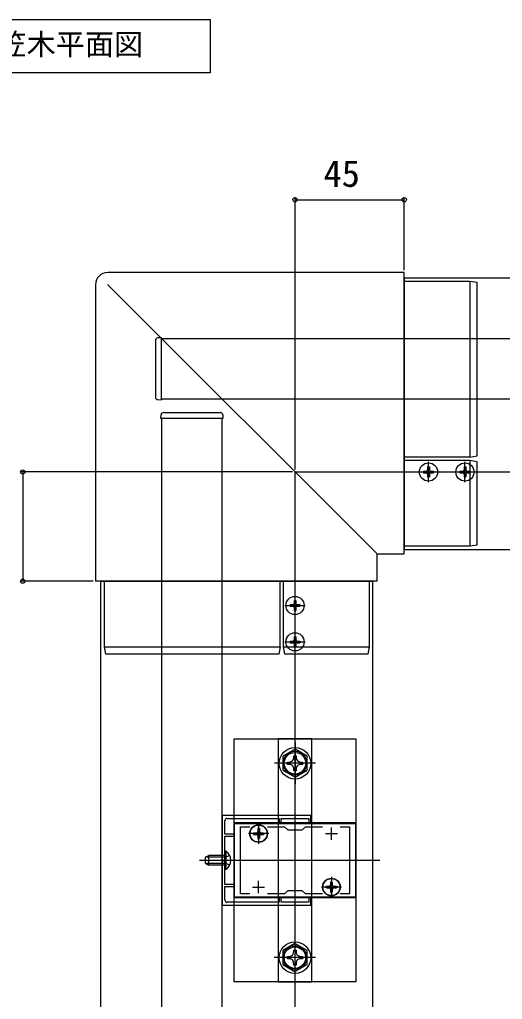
# Model space of a CAD drawing. Units: millimetres, scale not verified. Extents: x -875 to 875, y -1300 to 1292.
# Drawn here: x -53.5 to 145.4, y 262 to 665.6 of the extents above; entities that cross this region are included whole.
import ezdxf
from ezdxf.enums import TextEntityAlignment as Align

# ---------------------------------------------------------------- set-up
doc = ezdxf.new("R2010")
doc.units = ezdxf.units.MM
doc.header["$LTSCALE"] = 8
for name, color, linetype in [('0-1_USER1', 3, 'Continuous'), ('0-2_YKK_11', 7, 'Continuous'), ('0-3_YKK_12', 2, 'Continuous'), ('0-4_YKK_13', 4, 'Continuous'), ('0-5_YKK_D', 6, 'Continuous'), ('0-7_YSS_K', 3, 'Continuous')]:
    doc.layers.add(name, color=color, linetype=linetype)
doc.styles.add('ＭＳ ゴシック', font='')
doc.styles.get('ＭＳ ゴシック').set_extended_font_data('MS Gothic')

msp = doc.modelspace()

# ---------------------------------------------------------------- linework, layer by layer
at = {"layer": '0-1_USER1'}
msp.add_lwpolyline([(-64.95, 651.621), (-64.95, 665.621), (25.101, 665.621), (25.101, 643.739), (-64.95, 643.739)], close=True, dxfattribs=at)
at = {"layer": '0-2_YKK_11'}
for p, q in [((45, 327.753), (45, 332.753)), ((75, 327.753), (75, 332.753)), ((42.5, 330.253), (47.5, 330.253)), ((72.5, 330.253), (77.5, 330.253)), ((42.5, 308.253), (47.5, 308.253)), ((45, 305.753), (45, 310.753)), ((72.5, 308.253), (77.5, 308.253)), ((75, 305.753), (75, 310.753))]:
    msp.add_line(p, q, dxfattribs=at)
for points in [[(30, 337.753), (30, 300.753), (66.5, 300.753), (66.5, 303.953), (65.7, 303.953), (65.7, 301.953), (60.458, 301.953), (60.275, 301.833), (59.725, 301.833), (59.542, 301.953), (54.3, 301.953), (54.3, 303.953), (53.5, 303.953), (53.5, 301.953), (32.1, 301.953)], [(32.1, 336.553), (53.5, 336.553), (53.5, 334.553), (54.3, 334.553), (54.3, 336.553), (59.542, 336.553), (59.725, 336.673), (60.275, 336.673), (60.458, 336.553), (65.7, 336.553), (65.7, 334.553), (66.5, 334.553), (66.5, 337.753), (30, 337.753)], [(31.1, 302.953), (31.1, 308.453), (35, 308.453), (35, 309.253), (31.1, 309.253), (31.1, 318.795), (30.98, 318.978), (30.98, 319.528), (31.1, 319.711), (31.1, 329.253), (35, 329.253), (35, 330.053), (31.1, 330.053), (31.1, 335.553)], [(41.367, 305.453), (37.5, 305.453), (37.5, 333.053), (41.367, 333.053)], [(48.633, 333.053), (55.7, 333.053), (57, 331.753), (63, 331.753), (64.3, 333.053), (71.367, 333.053)], [(78.633, 333.053), (82.5, 333.053), (82.5, 305.453), (78.633, 305.453)], [(71.367, 305.453), (64.3, 305.453), (63, 306.753), (57, 306.753), (55.7, 305.453), (48.633, 305.453)]]:
    msp.add_lwpolyline(points, dxfattribs=at)
msp.add_lwpolyline([(35, 304.253), (85, 304.253), (85, 334.253), (35, 334.253)], close=True, dxfattribs=at)
for centre, start, end in [((32.1, 335.553), 90.00001, 179.99999), ((32.1, 302.953), 180.00001, 269.99999)]:
    msp.add_arc(centre, 1, start, end, dxfattribs=at)
at = {"layer": '0-3_YKK_12'}
for p, q in [((105, 559.253), (105, 447.253)), ((-20, 84.253), (-20, 434.253)), ((-20, 434.253), (92, 434.253)), ((92, 84.253), (92, 434.253)), ((95, 319.253), (25, 319.253))]:
    msp.add_line(p, q, dxfattribs=at)
for points in [[(105, 559.253), (445, 559.253), (457.5, 559.253)], [(105, 447.253), (445, 447.253), (457.5, 447.253)]]:
    msp.add_lwpolyline(points, dxfattribs=at)
for points in [[(5, 534.253), (455, 534.253), (455, 509.253), (5, 509.253)], [(30, 501.253), (5, 501.253), (5, 104.253), (30, 104.253)]]:
    msp.add_lwpolyline(points, close=True, dxfattribs=at)
at = {"layer": '0-4_YKK_13'}
for p, q in [((105, 561.406), (-17.16, 561.406)), ((-17.16, 561.404), (-17.16, 561.406)), ((105, 561.406), (105, 561.404)), ((105, 445.47), (105, 561.404)), ((135, 557.253), (132, 557.753)), ((-22.153, 556.413), (-22.153, 434.253)), ((-22.153, 556.413), (-22.15, 556.413)), ((-17.267, 556.52), (93.783, 445.47)), ((132, 557.052), (132, 485.353)), ((135, 485.853), (135, 556.561)), ((2.5, 533.46), (2.5, 533.16)), ((2.5, 533.16), (2.5, 510.346)), ((5, 534.553), (3.439, 534.458)), ((5, 508.953), (5, 534.553)), ((2.5, 510.346), (2.5, 510.047)), ((3.439, 509.049), (5, 508.953)), ((4.7, 501.253), (4.795, 502.814)), ((30.3, 501.253), (4.7, 501.253)), ((5.794, 503.753), (6.093, 503.753)), ((6.093, 503.753), (28.907, 503.753)), ((28.907, 503.753), (29.206, 503.753)), ((30.205, 502.814), (30.3, 501.253)), ((132, 485.353), (105, 485.353)), ((132, 485.353), (135, 485.853)), ((132, 483.953), (105, 483.953)), ((114.65, 481.303), (115.35, 481.303)), ((114.65, 481.303), (114.65, 480.103)), ((115, 475.103), (115, 483.403)), ((115.35, 481.303), (115.35, 480.103)), ((129.65, 481.303), (130.35, 481.303)), ((129.65, 481.303), (129.65, 480.103)), ((130, 475.103), (130, 483.403)), ((130.35, 481.303), (130.35, 480.103)), ((132, 483.953), (132, 449.377)), ((135, 483.453), (132, 483.953)), ((135, 449.869), (135, 483.453)), ((110.85, 479.253), (119.15, 479.253)), ((112.95, 479.603), (112.95, 478.903)), ((112.95, 479.603), (114.15, 479.603)), ((112.95, 478.903), (114.15, 478.903)), ((114.65, 478.403), (114.65, 477.203)), ((114.65, 477.203), (115.35, 477.203)), ((115.35, 478.403), (115.35, 477.203)), ((115.85, 479.603), (117.05, 479.603)), ((115.85, 478.903), (117.05, 478.903)), ((117.05, 479.603), (117.05, 478.903)), ((125.85, 479.253), (134.15, 479.253)), ((127.95, 479.603), (127.95, 478.903)), ((127.95, 479.603), (129.15, 479.603)), ((127.95, 478.903), (129.15, 478.903)), ((129.65, 478.403), (129.65, 477.203)), ((129.65, 477.203), (130.35, 477.203)), ((130.35, 478.403), (130.35, 477.203)), ((130.85, 479.603), (132.05, 479.603)), ((130.85, 478.903), (132.05, 478.903)), ((132.05, 479.603), (132.05, 478.903)), ((105, 448.753), (132, 448.753)), ((132, 448.753), (135, 449.253)), ((132, 448.753), (132, 448.753)), ((93.786, 445.467), (105, 445.467)), ((93.786, 434.253), (93.786, 445.467)), ((105, 445.47), (105, 445.467)), ((-22.15, 434.253), (-22.153, 434.253)), ((93.783, 434.253), (-22.15, 434.253)), ((53.9, 407.253), (53.9, 434.253)), ((55.3, 407.253), (55.3, 434.253)), ((93.786, 434.253), (93.783, 434.253)), ((60, 420.103), (60, 428.403)), ((55.85, 424.253), (64.15, 424.253)), ((57.95, 424.603), (57.95, 423.903)), ((57.95, 424.603), (59.15, 424.603)), ((57.95, 423.903), (59.15, 423.903)), ((59.65, 426.303), (60.35, 426.303)), ((59.65, 426.303), (59.65, 425.103)), ((60.35, 426.303), (60.35, 425.103)), ((60.85, 424.603), (62.05, 424.603)), ((60.85, 423.903), (62.05, 423.903)), ((62.05, 424.603), (62.05, 423.903)), ((59.65, 423.403), (59.65, 422.203)), ((59.65, 422.203), (60.35, 422.203)), ((60.35, 423.403), (60.35, 422.203)), ((60, 405.103), (60, 413.403)), ((55.85, 409.253), (64.15, 409.253)), ((57.95, 409.603), (57.95, 408.903)), ((57.95, 409.603), (59.15, 409.603)), ((57.95, 408.903), (59.15, 408.903)), ((59.65, 411.303), (60.35, 411.303)), ((59.65, 411.303), (59.65, 410.103)), ((59.65, 408.403), (59.65, 407.203)), ((60.35, 411.303), (60.35, 410.103)), ((60.35, 408.403), (60.35, 407.203)), ((60.85, 409.603), (62.05, 409.603)), ((60.85, 408.903), (62.05, 408.903)), ((62.05, 409.603), (62.05, 408.903)), ((-18, 404.253), (-18.5, 407.253)), ((89.385, 404.253), (55.8, 404.253)), ((59.65, 407.203), (60.35, 407.203)), ((90.5, 407.253), (90, 404.253)), ((60, 367.753), (60, 350.753)), ((59.477, 361.107), (59.499, 362.353)), ((68.5, 359.253), (51.5, 359.253)), ((35, 334.753), (35, 303.753)), ((85, 334.753), (35, 334.753)), ((44.65, 332.303), (45.35, 332.303)), ((44.65, 332.303), (44.65, 331.103)), ((45, 334.403), (45, 326.103)), ((45.35, 332.303), (45.35, 331.103)), ((49.15, 330.253), (40.85, 330.253)), ((42.95, 330.603), (42.95, 329.903)), ((42.95, 330.603), (44.15, 330.603)), ((42.95, 329.903), (44.15, 329.903)), ((44.65, 329.403), (44.65, 328.203)), ((44.65, 328.203), (45.35, 328.203)), ((45.35, 329.403), (45.35, 328.203)), ((45.85, 330.603), (47.05, 330.603)), ((45.85, 329.903), (47.05, 329.903)), ((47.05, 330.603), (47.05, 329.903)), ((31.1, 315.503), (31.1, 323.003)), ((36.1, 319.253), (20.6, 319.253)), ((23.1, 320.553), (24.5, 321.253)), ((23.1, 317.953), (23.1, 320.553)), ((31.1, 320.599), (23.191, 320.599)), ((31.1, 321.253), (24.5, 321.253)), ((23.1, 317.953), (24.5, 317.253)), ((31.1, 317.908), (23.191, 317.908)), ((31.609, 315.503), (31.1, 315.503)), ((75, 312.403), (75, 304.103)), ((79.15, 308.253), (70.85, 308.253)), ((72.95, 308.603), (72.95, 307.903)), ((72.95, 308.603), (74.15, 308.603)), ((72.95, 307.903), (74.15, 307.903)), ((74.65, 310.303), (75.35, 310.303)), ((74.65, 310.303), (74.65, 309.103)), ((74.65, 307.403), (74.65, 306.203)), ((75.35, 310.303), (75.35, 309.103)), ((75.35, 307.403), (75.35, 306.203)), ((75.85, 308.603), (77.05, 308.603)), ((75.85, 307.903), (77.05, 307.903)), ((77.05, 308.603), (77.05, 307.903)), ((74.65, 306.203), (75.35, 306.203)), ((59.959, 287.682), (59.959, 270.682)), ((68.459, 279.182), (51.459, 279.182)), ((59.436, 281.036), (59.458, 282.282))]:
    msp.add_line(p, q, dxfattribs=at)
for points in [[(132, 557.753), (132, 557.753), (105, 557.753)], [(132, 557.753), (132.015, 557.717), (132.023, 557.618), (132.023, 557.466), (132.015, 557.275), (132, 557.062)], [(132, 557.052), (132, 557.053), (132, 557.053), (132, 557.054), (132, 557.055), (132, 557.055), (132, 557.056), (132, 557.056), (132, 557.057), (132, 557.058), (132, 557.058), (132, 557.059), (132, 557.059), (132, 557.06), (132, 557.06), (132, 557.061), (132, 557.062)], [(135, 556.561), (135, 556.775), (135, 556.969), (135, 557.121), (135, 557.219), (135, 557.253)], [(132, 449.368), (132, 449.369), (132, 449.369), (132, 449.37), (132, 449.37), (132, 449.371), (132, 449.371), (132, 449.372), (132, 449.372), (132, 449.373), (132, 449.374), (132, 449.374), (132, 449.375), (132, 449.375), (132, 449.376), (132, 449.376), (132, 449.377)], [(132, 449.368), (132.017, 449.058), (132.017, 448.836), (132, 448.753)], [(135, 449.253), (135, 449.333), (135, 449.555), (135, 449.869)], [(-18.5, 407.253), (-18.5, 407.253), (-18.5, 434.253)], [(90.5, 434.253), (90.5, 407.253), (90.5, 407.253)], [(-18.5, 407.253), (-18.464, 407.238), (-18.365, 407.231), (-18.213, 407.231), (-18.021, 407.238), (-17.808, 407.253)], [(-17.308, 404.253), (-17.522, 404.253), (-17.716, 404.253), (-17.868, 404.253), (-17.966, 404.253), (-18, 404.253)], [(-17.799, 407.253), (-17.8, 407.253), (-17.8, 407.253), (-17.801, 407.253), (-17.801, 407.253), (-17.802, 407.253), (-17.803, 407.253), (-17.803, 407.253), (-17.804, 407.253), (-17.804, 407.253), (-17.805, 407.253), (-17.805, 407.253), (-17.806, 407.253), (-17.807, 407.253), (-17.807, 407.253), (-17.808, 407.253), (-17.808, 407.253)], [(-17.799, 407.253), (53.9, 407.253), (53.4, 404.253), (-17.308, 404.253)], [(55.8, 404.253), (55.3, 407.253), (89.877, 407.253)], [(90, 404.253), (89.92, 404.253), (89.698, 404.253), (89.385, 404.253)], [(89.885, 407.253), (89.884, 407.253), (89.884, 407.253), (89.883, 407.253), (89.883, 407.253), (89.882, 407.253), (89.882, 407.253), (89.881, 407.253), (89.881, 407.253), (89.88, 407.253), (89.88, 407.253), (89.879, 407.253), (89.879, 407.253), (89.878, 407.253), (89.878, 407.253), (89.877, 407.253), (89.877, 407.253)], [(89.885, 407.253), (90.196, 407.236), (90.417, 407.236), (90.5, 407.253)], [(58.146, 358.73), (56.9, 358.752), (56.9, 359.755), (58.146, 359.776)], [(58.146, 359.776), (59.015, 360.238), (59.477, 361.107)], [(59.499, 362.353), (60.501, 362.353), (60.523, 361.107)], [(60.523, 361.107), (60.985, 360.238), (61.854, 359.776)], [(61.854, 359.776), (63.1, 359.755), (63.1, 358.752), (61.854, 358.73)], [(59.477, 357.4), (59.015, 358.268), (58.146, 358.73)], [(60.523, 357.4), (60.501, 356.153), (59.499, 356.153), (59.477, 357.4)], [(61.854, 358.73), (60.985, 358.268), (60.523, 357.4)], [(85, 334.753), (85, 303.753), (35, 303.753)], [(31.609, 315.503), (31.609, 323.003), (31.1, 323.003)], [(31.1, 317.253), (24.5, 317.253), (24.5, 321.253)], [(33.109, 321.303), (31.254, 320.398), (30.645, 319.253)], [(33.109, 317.203), (31.254, 318.108), (30.645, 319.253)], [(58.105, 278.659), (56.859, 278.681), (56.859, 279.684), (58.105, 279.705)], [(58.105, 279.705), (58.974, 280.167), (59.436, 281.036)], [(59.436, 277.329), (58.974, 278.197), (58.105, 278.659)], [(59.458, 282.282), (60.46, 282.282), (60.482, 281.036)], [(60.482, 281.036), (60.944, 280.167), (61.813, 279.705)], [(61.813, 278.659), (60.944, 278.197), (60.482, 277.329)], [(61.813, 279.705), (63.059, 279.684), (63.059, 278.681), (61.813, 278.659)], [(60.482, 277.329), (60.46, 276.082), (59.458, 276.082), (59.436, 277.329)]]:
    msp.add_lwpolyline(points, dxfattribs=at)
for points in [[(35, 369.253), (85, 369.253), (85, 269.253), (35, 269.253)], [(67, 269.253), (67, 369.253), (53, 369.253), (53, 269.253)], [(65, 362.14), (60, 365.027), (55, 362.14), (55, 356.366), (60, 353.48), (65, 356.366)], [(64.959, 282.069), (59.959, 284.956), (54.959, 282.069), (54.959, 276.296), (59.959, 273.409), (64.959, 276.296)]]:
    msp.add_lwpolyline(points, close=True, dxfattribs=at)
for centre, radius in [((115, 479.253), 3.75), ((130, 479.253), 3.75), ((60, 424.253), 3.75), ((60, 409.253), 3.75), ((60, 359.253), 6.5), ((60, 359.253), 4.907), ((60, 359.253), 4.432), ((45, 330.253), 3.65), ((45, 330.253), 3.5), ((75, 308.253), 3.65), ((75, 308.253), 3.5), ((59.959, 279.182), 6.5), ((59.959, 279.182), 4.907), ((59.959, 279.182), 4.432)]:
    msp.add_circle(centre, radius, dxfattribs=at)
for centre, radius, start, end in [((3.5, 533.46), 1, 93.5, 180), ((3.5, 510.047), 1, 180, 266.5), ((5.794, 502.753), 1, 90, 176.5), ((29.206, 502.753), 1, 3.5, 90), ((114.15, 480.103), 0.5, 270, 0), ((114.15, 478.403), 0.5, 0, 90), ((115.85, 480.103), 0.5, 180, 270), ((115.85, 478.403), 0.5, 90, 180), ((129.15, 480.103), 0.5, 270, 0), ((129.15, 478.403), 0.5, 0, 90), ((130.85, 480.103), 0.5, 180, 270), ((130.85, 478.403), 0.5, 90, 180), ((59.15, 425.103), 0.5, 270, 0), ((59.15, 423.403), 0.5, 0, 90), ((60.85, 425.103), 0.5, 180, 270), ((60.85, 423.403), 0.5, 90, 180), ((59.15, 410.103), 0.5, 270, 0), ((59.15, 408.403), 0.5, 0, 90), ((60.85, 410.103), 0.5, 180, 270), ((60.85, 408.403), 0.5, 90, 180), ((44.15, 331.103), 0.5, 270, 0), ((45.85, 331.103), 0.5, 180, 270), ((44.15, 329.403), 0.5, 0, 90), ((45.85, 329.403), 0.5, 90, 180), ((29.073, 319.253), 4.527, 304.06671, 55.93329), ((74.15, 309.103), 0.5, 270, 0), ((74.15, 307.403), 0.5, 0, 90), ((75.85, 309.103), 0.5, 180, 270), ((75.85, 307.403), 0.5, 90, 180)]:
    msp.add_arc(centre, radius, start, end, dxfattribs=at)
msp.add_ellipse((-17.147, 556.4), major_axis=(3.541, -3.541), ratio=0.998505, start_param=2.358058, end_param=3.9251274, dxfattribs=at)
at = {"layer": '0-5_YKK_D'}
for p, q in [((60, 480.253), (60, 592.406)), ((60, 591.406), (105, 591.406)), ((105, 562.406), (105, 592.406)), ((59, 479.253), (-53.153, 479.253)), ((-52.153, 479.253), (-52.153, 434.253)), ((-23.153, 434.253), (-53.153, 434.253))]:
    msp.add_line(p, q, dxfattribs=at)
for centre in [(60, 591.406), (105, 591.406), (-52.153, 479.253), (-52.153, 434.253)]:
    msp.add_circle(centre, 0.875, dxfattribs=at)
at = {"layer": '0-7_YSS_K'}
for p, q in [((60, -63.747), (60, 479.253)), ((60, 479.253), (513, 479.253))]:
    msp.add_line(p, q, dxfattribs=at)

# ---------------------------------------------------------------- texts
at = {"layer": '0-1_USER1', "style": 'ＭＳ ゴシック'}
msp.add_text('笠木平面図', height=8.798, dxfattribs=at).set_placement((-62.59, 648.413), align=Align.BOTTOM_LEFT)
at = {"layer": '0-5_YKK_D', "style": 'ＭＳ ゴシック'}
msp.add_text('45', height=11, dxfattribs=at).set_placement((71.761, 593.406), align=Align.BOTTOM_LEFT)

doc.saveas('drawing.dxf')
